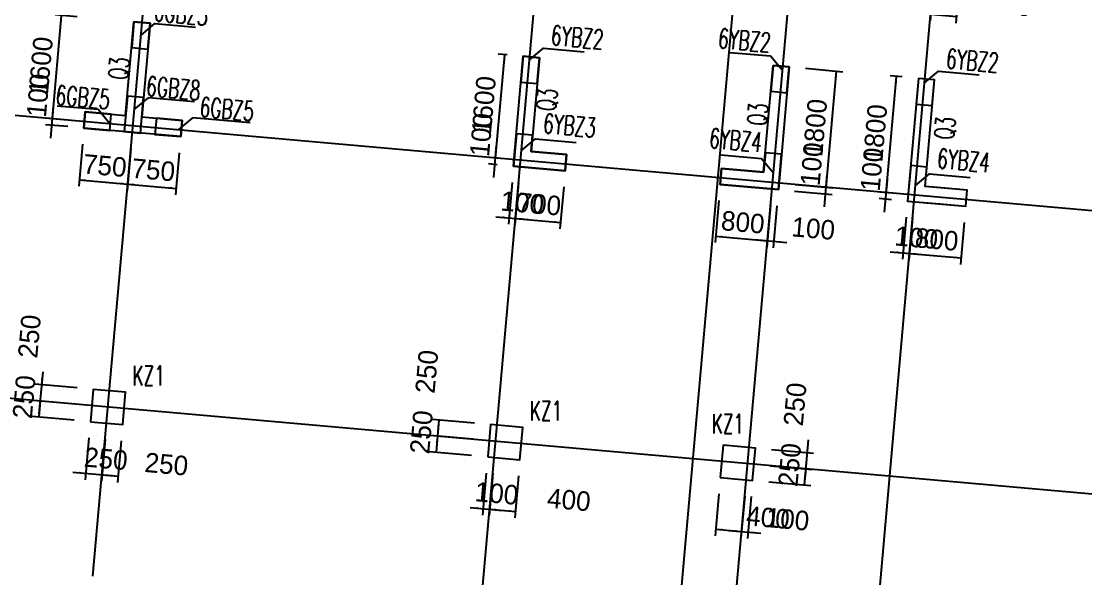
# Model space of a CAD drawing. Extents: x 387171 to 699106, y 11966 to 245688.
# Drawn here: x 622307 to 638718, y 54634 to 63228 of the extents above; entities that cross this region are included whole.
import ezdxf

# ---------------------------------------------------------------- set-up
doc = ezdxf.new("R2010")
doc.units = 0
doc.header["$LTSCALE"] = 100
doc.header["$MEASUREMENT"] = 0
for name, color, linetype in [('b边缘构件', 235, 'Continuous'), ('COLU', 7, 'Continuous'), ('DIM', 3, 'Continuous'), ('DOTE', 253, 'Continuous'), ('NUM', 7, 'Continuous'), ('TEXT', 7, 'Continuous'), ('THIN', 7, 'Continuous'), ('wall-主楼', 2, 'Continuous'), ('Y阴影', 254, 'Continuous'), ('剪力墙身标注', 7, 'Continuous'), ('小尺寸', 4, 'Continuous')]:
    doc.layers.add(name, color=color, linetype=linetype)
doc.styles.add('hztxt', font='hztxt')
doc.styles.get("Standard").update_dxf_attribs({"font": 'standard'})
doc.dimstyles.get("Standard").update_dxf_attribs({"dimtxt": 300, "dimasz": 100, "dimexe": 100, "dimexo": 250, "dimgap": 100, "dimtad": 0, "dimtoh": 1, "dimdec": 0, "dimdsep": 46, "dimcen": 0.09, "dimclrt": 7, "dimadec": 0, "dimazin": 0, "dimtfac": 1, "dimtdec": 4, "dimtofl": 0, "dimtmove": 0, "dimatfit": 3, "dimfxl": 1, "dimtolj": 1, "dimtzin": 0, "dimarcsym": 0})

# ---------------------------------------------------------------- blocks, each defined once
blk = doc.blocks.new('*D1693')
at = {"layer": '小尺寸', "color": 0, "linetype": 'ByBlock', "lineweight": -2}
for p, q in [((623249, 61333), (623192, 60685)), ((623996, 61266), (623939, 60619)), ((623200, 60785), (623947, 60719))]:
    blk.add_line(p, q, dxfattribs=at)
for points in [[(623200, 60785), (623301, 60793), (623299, 60759)], [(623947, 60719), (623846, 60711), (623849, 60744)]]:
    blk.add_solid(points, dxfattribs=at)
at = {"layer": '小尺寸', "color": 7, "linetype": 'Continuous', "lineweight": -2, "insert": (623596, 61001), "char_height": 300, "width": 566.67, "attachment_point": 5, "rotation": 354.9316, "style": 'hztxt'}
blk.add_mtext('750', dxfattribs=at)
blk = doc.blocks.new('*D1225')
at = {"layer": '小尺寸', "color": 0, "linetype": 'ByBlock', "lineweight": -2}
for p, q in [((623996, 61266), (623939, 60619)), ((624743, 61200), (624686, 60553)), ((623947, 60719), (624695, 60652))]:
    blk.add_line(p, q, dxfattribs=at)
for points in [[(623947, 60719), (624049, 60726), (624046, 60693)], [(624695, 60652), (624593, 60645), (624596, 60678)]]:
    blk.add_solid(points, dxfattribs=at)
at = {"layer": '小尺寸', "color": 7, "linetype": 'Continuous', "lineweight": -2, "insert": (624343, 60935), "char_height": 300, "width": 566.67, "attachment_point": 5, "rotation": 354.9316, "style": 'hztxt'}
blk.add_mtext('750', dxfattribs=at)
blk = doc.blocks.new('*D2789')
at = {"layer": '小尺寸', "color": 0, "linetype": 'ByBlock', "lineweight": -2}
for p, q in [((629873, 60745), (629816, 60098)), ((629973, 60736), (629915, 60089)), ((629625, 60215), (630123, 60171))]:
    blk.add_line(p, q, dxfattribs=at)
for points in [[(629824, 60197), (629723, 60190), (629726, 60223)], [(629924, 60189), (630025, 60196), (630022, 60163)]]:
    blk.add_solid(points, dxfattribs=at)
at = {"layer": '小尺寸', "color": 7, "linetype": 'Continuous', "lineweight": -2, "insert": (630032, 60430), "char_height": 300, "width": 476.67, "attachment_point": 5, "rotation": 354.9316, "style": 'hztxt'}
blk.add_mtext('100', dxfattribs=at)
blk = doc.blocks.new('*D2760')
at = {"layer": '小尺寸', "color": 0, "linetype": 'ByBlock', "lineweight": -2}
for p, q in [((629973, 60736), (629915, 60089)), ((630670, 60675), (630612, 60027)), ((629924, 60189), (630621, 60127))]:
    blk.add_line(p, q, dxfattribs=at)
for points in [[(629924, 60189), (630025, 60196), (630022, 60163)], [(630621, 60127), (630520, 60119), (630523, 60152)]]:
    blk.add_solid(points, dxfattribs=at)
at = {"layer": '小尺寸', "color": 7, "linetype": 'Continuous', "lineweight": -2, "insert": (630295, 60407), "char_height": 300, "width": 566.67, "attachment_point": 5, "rotation": 354.9316, "style": 'hztxt'}
blk.add_mtext('700', dxfattribs=at)
blk = doc.blocks.new('*D1274')
at = {"layer": '小尺寸', "color": 0, "linetype": 'ByBlock', "lineweight": -2}
for p, q in [((633060, 60463), (633003, 59815)), ((633857, 60392), (633800, 59744)), ((633012, 59915), (633809, 59844))]:
    blk.add_line(p, q, dxfattribs=at)
for points in [[(633012, 59915), (633113, 59922), (633110, 59889)], [(633809, 59844), (633708, 59836), (633711, 59869)]]:
    blk.add_solid(points, dxfattribs=at)
at = {"layer": '小尺寸', "color": 7, "linetype": 'Continuous', "lineweight": -2, "insert": (633432, 60128), "char_height": 300, "width": 566.67, "attachment_point": 5, "rotation": 354.9316, "style": 'hztxt'}
blk.add_mtext('800', dxfattribs=at)
blk = doc.blocks.new('*D1234')
at = {"layer": '小尺寸', "color": 0, "linetype": 'ByBlock', "lineweight": -2}
for p, q in [((633857, 60392), (633800, 59744)), ((633957, 60383), (633900, 59736)), ((633610, 59862), (634108, 59818))]:
    blk.add_line(p, q, dxfattribs=at)
for points in [[(633809, 59844), (633708, 59836), (633711, 59869)], [(633908, 59835), (634009, 59843), (634006, 59810)]]:
    blk.add_solid(points, dxfattribs=at)
at = {"layer": '小尺寸', "color": 7, "linetype": 'Continuous', "lineweight": -2, "insert": (634518, 60032), "char_height": 300, "width": 476.67, "attachment_point": 5, "rotation": 354.9316, "style": 'hztxt'}
blk.add_mtext('100', dxfattribs=at)
blk = doc.blocks.new('*D2888')
at = {"layer": '小尺寸', "color": 0, "linetype": 'ByBlock', "lineweight": -2}
for p, q in [((635949, 60206), (635892, 59559)), ((636049, 60198), (635991, 59550)), ((635701, 59676), (636199, 59632))]:
    blk.add_line(p, q, dxfattribs=at)
for points in [[(635901, 59658), (635799, 59651), (635802, 59684)], [(636000, 59650), (636101, 59657), (636098, 59624)]]:
    blk.add_solid(points, dxfattribs=at)
at = {"layer": '小尺寸', "color": 7, "linetype": 'Continuous', "lineweight": -2, "insert": (636108, 59891), "char_height": 300, "width": 476.67, "attachment_point": 5, "rotation": 354.9316, "style": 'hztxt'}
blk.add_mtext('100', dxfattribs=at)
blk = doc.blocks.new('*D2500')
at = {"layer": '小尺寸', "color": 0, "linetype": 'ByBlock', "lineweight": -2}
for p, q in [((636049, 60198), (635991, 59550)), ((636846, 60127), (636788, 59479)), ((636000, 59650), (636797, 59579))]:
    blk.add_line(p, q, dxfattribs=at)
for points in [[(636000, 59650), (636101, 59657), (636098, 59624)], [(636797, 59579), (636696, 59571), (636699, 59604)]]:
    blk.add_solid(points, dxfattribs=at)
at = {"layer": '小尺寸', "color": 7, "linetype": 'Continuous', "lineweight": -2, "insert": (636421, 59863), "char_height": 300, "width": 566.67, "attachment_point": 5, "rotation": 354.9316, "style": 'hztxt'}
blk.add_mtext('800', dxfattribs=at)
blk = doc.blocks.new('*D688')
at = {"layer": '小尺寸', "color": 0, "linetype": 'ByBlock', "lineweight": -2}
for p, q in [((636376, 63883), (636318, 63236)), ((636774, 63848), (636717, 63200)), ((636327, 63335), (636725, 63300))]:
    blk.add_line(p, q, dxfattribs=at)
for points in [[(636327, 63335), (636428, 63343), (636425, 63310)], [(636725, 63300), (636624, 63292), (636627, 63325)]]:
    blk.add_solid(points, dxfattribs=at)
at = {"layer": '小尺寸', "color": 7, "linetype": 'Continuous', "lineweight": -2, "insert": (637551, 63478), "char_height": 300, "width": 576.67, "attachment_point": 5, "rotation": 354.9316, "style": 'hztxt'}
blk.add_mtext('400', dxfattribs=at)
blk = doc.blocks.new('*D1055')
at = {"layer": '小尺寸', "color": 0, "linetype": 'ByBlock', "lineweight": -2}
for p, q in [((622761, 61426), (622805, 61924)), ((623031, 61703), (622688, 61734)), ((623022, 61604), (622679, 61634))]:
    blk.add_line(p, q, dxfattribs=at)
for points in [[(622787, 61725), (622780, 61826), (622813, 61823)], [(622778, 61625), (622786, 61524), (622753, 61527)]]:
    blk.add_solid(points, dxfattribs=at)
at = {"layer": '小尺寸', "color": 7, "linetype": 'Continuous', "lineweight": -2, "insert": (622568, 62084), "char_height": 300, "width": 476.67, "attachment_point": 5, "rotation": 84.9316, "style": 'hztxt'}
blk.add_mtext('100', dxfattribs=at)
blk = doc.blocks.new('*D1009')
at = {"layer": '小尺寸', "color": 0, "linetype": 'ByBlock', "lineweight": -2}
for p, q in [((622787, 61725), (622929, 63319)), ((623167, 63298), (622829, 63328)), ((623031, 61703), (622688, 61734))]:
    blk.add_line(p, q, dxfattribs=at)
for points in [[(622929, 63319), (622936, 63218), (622903, 63221)], [(622787, 61725), (622780, 61826), (622813, 61823)]]:
    blk.add_solid(points, dxfattribs=at)
at = {"layer": '小尺寸', "color": 7, "linetype": 'Continuous', "lineweight": -2, "insert": (622609, 62544), "char_height": 300, "width": 685, "attachment_point": 5, "rotation": 84.9316, "style": 'hztxt'}
blk.add_mtext('1600', dxfattribs=at)
blk = doc.blocks.new('*D594')
at = {"layer": '小尺寸', "color": 0, "linetype": 'ByBlock', "lineweight": -2}
for p, q in [((629592, 60820), (629636, 61318)), ((629655, 61116), (629519, 61128)), ((629646, 61016), (629510, 61028))]:
    blk.add_line(p, q, dxfattribs=at)
for points in [[(629619, 61119), (629611, 61220), (629644, 61217)], [(629610, 61020), (629618, 60918), (629584, 60921)]]:
    blk.add_solid(points, dxfattribs=at)
at = {"layer": '小尺寸', "color": 7, "linetype": 'Continuous', "lineweight": -2, "insert": (629400, 61478), "char_height": 300, "width": 476.67, "attachment_point": 5, "rotation": 84.9316, "style": 'hztxt'}
blk.add_mtext('100', dxfattribs=at)
blk = doc.blocks.new('*D172')
at = {"layer": '小尺寸', "color": 0, "linetype": 'ByBlock', "lineweight": -2}
for p, q in [((629619, 61119), (629760, 62713)), ((629796, 62710), (629660, 62722)), ((629655, 61116), (629519, 61128))]:
    blk.add_line(p, q, dxfattribs=at)
for points in [[(629760, 62713), (629768, 62612), (629735, 62615)], [(629619, 61119), (629611, 61220), (629644, 61217)]]:
    blk.add_solid(points, dxfattribs=at)
at = {"layer": '小尺寸', "color": 7, "linetype": 'Continuous', "lineweight": -2, "insert": (629440, 61938), "char_height": 300, "width": 685, "attachment_point": 5, "rotation": 84.9316, "style": 'hztxt'}
blk.add_mtext('1600', dxfattribs=at)
blk = doc.blocks.new('*D2751')
at = {"layer": '小尺寸', "color": 0, "linetype": 'ByBlock', "lineweight": -2}
for p, q in [((635616, 60286), (635660, 60784)), ((635731, 60577), (635543, 60594)), ((635722, 60477), (635534, 60494))]:
    blk.add_line(p, q, dxfattribs=at)
for points in [[(635642, 60585), (635635, 60686), (635668, 60683)], [(635633, 60485), (635641, 60384), (635608, 60387)]]:
    blk.add_solid(points, dxfattribs=at)
at = {"layer": '小尺寸', "color": 7, "linetype": 'Continuous', "lineweight": -2, "insert": (635423, 60944), "char_height": 300, "width": 476.67, "attachment_point": 5, "rotation": 84.9316, "style": 'hztxt'}
blk.add_mtext('100', dxfattribs=at)
blk = doc.blocks.new('*D2709')
at = {"layer": '小尺寸', "color": 0, "linetype": 'ByBlock', "lineweight": -2}
for p, q in [((635642, 60585), (635801, 62378)), ((635890, 62370), (635702, 62387)), ((635731, 60577), (635543, 60594))]:
    blk.add_line(p, q, dxfattribs=at)
for points in [[(635801, 62378), (635809, 62277), (635776, 62280)], [(635642, 60585), (635635, 60686), (635668, 60683)]]:
    blk.add_solid(points, dxfattribs=at)
at = {"layer": '小尺寸', "color": 7, "linetype": 'Continuous', "lineweight": -2, "insert": (635473, 61503), "char_height": 300, "width": 690, "attachment_point": 5, "rotation": 84.9316, "style": 'hztxt'}
blk.add_mtext('1800', dxfattribs=at)
blk = doc.blocks.new('*D2898')
at = {"layer": '小尺寸', "color": 0, "linetype": 'ByBlock', "lineweight": -2}
for p, q in [((634690, 60368), (634734, 60866)), ((634228, 60610), (634807, 60559)), ((634237, 60710), (634816, 60658))]:
    blk.add_line(p, q, dxfattribs=at)
for points in [[(634716, 60667), (634709, 60768), (634742, 60765)], [(634708, 60567), (634715, 60466), (634682, 60469)]]:
    blk.add_solid(points, dxfattribs=at)
at = {"layer": '小尺寸', "color": 7, "linetype": 'Continuous', "lineweight": -2, "insert": (634497, 61026), "char_height": 300, "width": 476.67, "attachment_point": 5, "rotation": 84.9316, "style": 'hztxt'}
blk.add_mtext('100', dxfattribs=at)
blk = doc.blocks.new('*D2856')
at = {"layer": '小尺寸', "color": 0, "linetype": 'ByBlock', "lineweight": -2}
for p, q in [((634396, 62503), (634975, 62451)), ((634716, 60667), (634875, 62460)), ((634237, 60710), (634816, 60658))]:
    blk.add_line(p, q, dxfattribs=at)
for points in [[(634875, 62460), (634883, 62359), (634850, 62362)], [(634716, 60667), (634709, 60768), (634742, 60765)]]:
    blk.add_solid(points, dxfattribs=at)
at = {"layer": '小尺寸', "color": 7, "linetype": 'Continuous', "lineweight": -2, "insert": (634547, 61586), "char_height": 300, "width": 690, "attachment_point": 5, "rotation": 84.9316, "style": 'hztxt'}
blk.add_mtext('1800', dxfattribs=at)
blk = doc.blocks.new('*D1713')
at = {"layer": 'DIM', "color": 0, "linetype": 'ByBlock', "lineweight": -2}
for p, q in [((629293, 57032), (628645, 57089)), ((628745, 57081), (628723, 56832)), ((629271, 56783), (628623, 56840))]:
    blk.add_line(p, q, dxfattribs=at)
for points in [[(628745, 57081), (628753, 56979), (628720, 56982)], [(628723, 56832), (628715, 56933), (628748, 56930)]]:
    blk.add_solid(points, dxfattribs=at)
at = {"layer": 'DIM', "color": 7, "linetype": 'Continuous', "lineweight": -2, "insert": (628560, 57826), "char_height": 300, "width": 566.67, "attachment_point": 5, "rotation": 84.9316, "style": 'hztxt'}
blk.add_mtext('250', dxfattribs=at)
blk = doc.blocks.new('*D1251')
at = {"layer": 'DIM', "color": 0, "linetype": 'ByBlock', "lineweight": -2}
for p, q in [((629271, 56783), (628623, 56840)), ((628723, 56832), (628701, 56583)), ((629249, 56534), (628601, 56591))]:
    blk.add_line(p, q, dxfattribs=at)
for points in [[(628723, 56832), (628731, 56730), (628697, 56733)], [(628701, 56583), (628693, 56684), (628726, 56681)]]:
    blk.add_solid(points, dxfattribs=at)
at = {"layer": 'DIM', "color": 7, "linetype": 'Continuous', "lineweight": -2, "insert": (628477, 56894), "char_height": 300, "width": 566.67, "attachment_point": 5, "rotation": 84.9316, "style": 'hztxt'}
blk.add_mtext('250', dxfattribs=at)
blk = doc.blocks.new('*D826')
at = {"layer": 'DIM', "color": 0, "linetype": 'ByBlock', "lineweight": -2}
for p, q in [((629476, 56263), (629418, 55615)), ((629575, 56254), (629518, 55607)), ((629228, 55733), (629726, 55688))]:
    blk.add_line(p, q, dxfattribs=at)
for points in [[(629427, 55715), (629326, 55707), (629329, 55740)], [(629527, 55706), (629628, 55714), (629625, 55681)]]:
    blk.add_solid(points, dxfattribs=at)
at = {"layer": 'DIM', "color": 7, "linetype": 'Continuous', "lineweight": -2, "insert": (629635, 55948), "char_height": 300, "width": 476.67, "attachment_point": 5, "rotation": 354.9316, "style": 'hztxt'}
blk.add_mtext('100', dxfattribs=at)
blk = doc.blocks.new('*D736')
at = {"layer": 'DIM', "color": 0, "linetype": 'ByBlock', "lineweight": -2}
for p, q in [((629575, 56254), (629518, 55607)), ((629974, 56219), (629916, 55571)), ((629527, 55706), (629925, 55671))]:
    blk.add_line(p, q, dxfattribs=at)
for points in [[(629527, 55706), (629628, 55714), (629625, 55681)], [(629925, 55671), (629824, 55663), (629827, 55696)]]:
    blk.add_solid(points, dxfattribs=at)
at = {"layer": 'DIM', "color": 7, "linetype": 'Continuous', "lineweight": -2, "insert": (630750, 55849), "char_height": 300, "width": 576.67, "attachment_point": 5, "rotation": 354.9316, "style": 'hztxt'}
blk.add_mtext('400', dxfattribs=at)
blk = doc.blocks.new('*D342')
at = {"layer": 'DIM', "color": 0, "linetype": 'ByBlock', "lineweight": -2}
for p, q in [((622637, 57823), (622579, 57176)), ((623167, 57575), (622519, 57633)), ((623145, 57326), (622497, 57384))]:
    blk.add_line(p, q, dxfattribs=at)
for points in [[(622619, 57624), (622611, 57725), (622644, 57722)], [(622597, 57375), (622605, 57274), (622572, 57277)]]:
    blk.add_solid(points, dxfattribs=at)
at = {"layer": 'DIM', "color": 7, "linetype": 'Continuous', "lineweight": -2, "insert": (622434, 58370), "char_height": 300, "width": 566.67, "attachment_point": 5, "rotation": 84.9316, "style": 'hztxt'}
blk.add_mtext('250', dxfattribs=at)
blk = doc.blocks.new('*D2890')
at = {"layer": 'DIM', "color": 0, "linetype": 'ByBlock', "lineweight": -2}
for p, q in [((623145, 57326), (622497, 57384)), ((622597, 57375), (622575, 57126)), ((623123, 57077), (622475, 57135))]:
    blk.add_line(p, q, dxfattribs=at)
for points in [[(622597, 57375), (622605, 57274), (622572, 57277)], [(622575, 57126), (622567, 57227), (622600, 57224)]]:
    blk.add_solid(points, dxfattribs=at)
at = {"layer": 'DIM', "color": 7, "linetype": 'Continuous', "lineweight": -2, "insert": (622351, 57437), "char_height": 300, "width": 566.67, "attachment_point": 5, "rotation": 84.9316, "style": 'hztxt'}
blk.add_mtext('250', dxfattribs=at)
blk = doc.blocks.new('*D2854')
at = {"layer": 'DIM', "color": 0, "linetype": 'ByBlock', "lineweight": -2}
for p, q in [((623350, 56806), (623292, 56159)), ((623599, 56784), (623541, 56137)), ((623102, 56276), (623749, 56219))]:
    blk.add_line(p, q, dxfattribs=at)
for points in [[(623301, 56258), (623200, 56251), (623203, 56284)], [(623550, 56236), (623651, 56244), (623648, 56211)]]:
    blk.add_solid(points, dxfattribs=at)
at = {"layer": 'DIM', "color": 7, "linetype": 'Continuous', "lineweight": -2, "insert": (623612, 56482), "char_height": 300, "width": 566.67, "attachment_point": 5, "rotation": 354.9316, "style": 'hztxt'}
blk.add_mtext('250', dxfattribs=at)
blk = doc.blocks.new('*D2418')
at = {"layer": 'DIM', "color": 0, "linetype": 'ByBlock', "lineweight": -2}
for p, q in [((623599, 56784), (623541, 56137)), ((623848, 56762), (623790, 56115)), ((623550, 56236), (623799, 56214))]:
    blk.add_line(p, q, dxfattribs=at)
for points in [[(623550, 56236), (623651, 56244), (623648, 56211)], [(623799, 56214), (623698, 56206), (623701, 56240)]]:
    blk.add_solid(points, dxfattribs=at)
at = {"layer": 'DIM', "color": 7, "linetype": 'Continuous', "lineweight": -2, "insert": (624545, 56399), "char_height": 300, "width": 566.67, "attachment_point": 5, "rotation": 354.9316, "style": 'hztxt'}
blk.add_mtext('250', dxfattribs=at)
blk = doc.blocks.new('*D1985')
at = {"layer": 'DIM', "color": 0, "linetype": 'ByBlock', "lineweight": -2}
for p, q in [((633875, 56626), (634522, 56568)), ((634440, 56776), (634383, 56129)), ((633853, 56377), (634500, 56319))]:
    blk.add_line(p, q, dxfattribs=at)
for points in [[(634423, 56577), (634415, 56678), (634448, 56675)], [(634401, 56328), (634408, 56227), (634375, 56230)]]:
    blk.add_solid(points, dxfattribs=at)
at = {"layer": 'DIM', "color": 7, "linetype": 'Continuous', "lineweight": -2, "insert": (634238, 57323), "char_height": 300, "width": 566.67, "attachment_point": 5, "rotation": 84.9316, "style": 'hztxt'}
blk.add_mtext('250', dxfattribs=at)
blk = doc.blocks.new('*D1903')
at = {"layer": 'DIM', "color": 0, "linetype": 'ByBlock', "lineweight": -2}
for p, q in [((633853, 56377), (634500, 56319)), ((634401, 56328), (634379, 56079)), ((633831, 56128), (634478, 56070))]:
    blk.add_line(p, q, dxfattribs=at)
for points in [[(634401, 56328), (634408, 56227), (634375, 56230)], [(634379, 56079), (634371, 56180), (634404, 56177)]]:
    blk.add_solid(points, dxfattribs=at)
at = {"layer": 'DIM', "color": 7, "linetype": 'Continuous', "lineweight": -2, "insert": (634155, 56390), "char_height": 300, "width": 566.67, "attachment_point": 5, "rotation": 84.9316, "style": 'hztxt'}
blk.add_mtext('250', dxfattribs=at)
blk = doc.blocks.new('*D1501')
at = {"layer": 'DIM', "color": 0, "linetype": 'ByBlock', "lineweight": -2}
for p, q in [((633062, 55945), (633004, 55297)), ((633460, 55909), (633403, 55262)), ((633013, 55397), (633411, 55362))]:
    blk.add_line(p, q, dxfattribs=at)
for points in [[(633013, 55397), (633114, 55405), (633111, 55372)], [(633411, 55362), (633310, 55354), (633313, 55387)]]:
    blk.add_solid(points, dxfattribs=at)
at = {"layer": 'DIM', "color": 7, "linetype": 'Continuous', "lineweight": -2, "insert": (633820, 55576), "char_height": 300, "width": 576.67, "attachment_point": 5, "rotation": 354.9316, "style": 'hztxt'}
blk.add_mtext('400', dxfattribs=at)
blk = doc.blocks.new('*D1029')
at = {"layer": 'DIM', "color": 0, "linetype": 'ByBlock', "lineweight": -2}
for p, q in [((633460, 55909), (633403, 55262)), ((633560, 55901), (633502, 55253)), ((633212, 55379), (633710, 55335))]:
    blk.add_line(p, q, dxfattribs=at)
for points in [[(633411, 55362), (633310, 55354), (633313, 55387)], [(633511, 55353), (633612, 55361), (633609, 55327)]]:
    blk.add_solid(points, dxfattribs=at)
at = {"layer": 'DIM', "color": 7, "linetype": 'Continuous', "lineweight": -2, "insert": (634121, 55550), "char_height": 300, "width": 476.67, "attachment_point": 5, "rotation": 354.9316, "style": 'hztxt'}
blk.add_mtext('100', dxfattribs=at)

msp = doc.modelspace()

# ---------------------------------------------------------------- hatches: boundary and pattern name
at = {"layer": 'Y阴影'}
h = msp.add_hatch(dxfattribs=at)
h.set_pattern_fill('ANSI31', color=256, scale=25, angle=-21.95462, style=0)
h.set_pattern_definition([])
h.paths.add_polyline_path([(624044, 63219.9), (624008.6, 62821.4), (624257.7, 62799.3), (624293, 63197.8)], flags=0)
h = msp.add_hatch(dxfattribs=at)
h.set_pattern_fill('ANSI31', color=256, scale=25, angle=-21.95462, style=0)
h.set_pattern_definition([])
h.paths.add_polyline_path([(630045.4, 62687.6), (630010.1, 62289.2), (630259.3, 62267.1), (630294.6, 62665.5)], flags=0)
h = msp.add_hatch(dxfattribs=at)
h.set_pattern_fill('ANSI31', color=256, scale=25, angle=-21.95462, style=0)
h.set_pattern_definition([])
h.paths.add_polyline_path([(633898.2, 62546.7), (633862.9, 62148.2), (634112, 62126.1), (634147.4, 62524.6)], flags=0)
h = msp.add_hatch(dxfattribs=at)
h.set_pattern_fill('ANSI31', color=256, scale=25, angle=-21.95462, style=0)
h.set_pattern_definition([])
h.paths.add_polyline_path([(636139.4, 62347.9), (636104.1, 61949.5), (636353.2, 61927.4), (636388.6, 62325.8)], flags=0)
h = msp.add_hatch(dxfattribs=at)
h.set_pattern_fill('ANSI31', color=256, scale=25, angle=-21.95462, style=0)
h.set_pattern_definition([])
h.paths.add_polyline_path([(623942.4, 62074.4), (623893.8, 61526.5), (624142.8, 61504.4), (624191.4, 62052.3)], flags=0)
h = msp.add_hatch(dxfattribs=at)
h.set_pattern_fill('ANSI31', color=256, scale=25, angle=-21.95462, style=0)
h.set_pattern_definition([])
h.paths.add_polyline_path([(623691.6, 61795.4), (623293.1, 61830.8), (623271.1, 61581.7), (623669.5, 61546.4)], flags=0)
h = msp.add_hatch(dxfattribs=at)
h.set_pattern_fill('ANSI31', color=256, scale=25, angle=-21.95462, style=0)
h.set_pattern_definition([])
h.paths.add_polyline_path([(624787.3, 61698.3), (624388.8, 61733.6), (624366.8, 61484.6), (624765.2, 61449.2)], flags=0)
h = msp.add_hatch(dxfattribs=at)
h.set_pattern_fill('ANSI31', color=256, scale=25, angle=-21.95462, style=0)
h.set_pattern_definition([])
h.paths.add_polyline_path([(629939.4, 61492.3), (629895.2, 60994.2), (630692.1, 60923.6), (630714.2, 61172.6), (630166.5, 61221.2), (630188.6, 61470.2)], flags=0)
h = msp.add_hatch(dxfattribs=at)
h.set_pattern_fill('ANSI31', color=256, scale=25, angle=-21.95462, style=0)
h.set_pattern_definition([])
h.paths.add_polyline_path([(633105, 60960.6), (633082.9, 60711.5), (633979.4, 60632), (634028, 61179.9), (633779.1, 61201.9), (633752.6, 60903.1)], flags=0)
h = msp.add_hatch(dxfattribs=at)
h.set_pattern_fill('ANSI31', color=256, scale=25, angle=-21.95462, style=0)
h.set_pattern_definition([])
h.paths.add_polyline_path([(636020.1, 61003.2), (635971.5, 60455.3), (636469.6, 60411.2), (636868, 60375.8), (636890.1, 60624.8), (636491.7, 60660.2), (636242.8, 60682.3), (636269.3, 60981.1)], flags=0)

# ---------------------------------------------------------------- linework, layer by layer
at = {"layer": 'b边缘构件'}
for points in [[(624044, 63219.9), (624008.6, 62821.4), (624257.7, 62799.3), (624293, 63197.8), (624044, 63219.9)], [(630045.4, 62687.6), (630010.1, 62289.2), (630259.3, 62267.1), (630294.6, 62665.5), (630045.4, 62687.6)], [(633898.2, 62546.7), (633862.9, 62148.2), (634112, 62126.1), (634147.4, 62524.6), (633898.2, 62546.7)], [(636139.4, 62347.9), (636104.1, 61949.5), (636353.2, 61927.4), (636388.6, 62325.8), (636139.4, 62347.9)], [(623942.4, 62074.4), (623893.8, 61526.5), (624142.8, 61504.4), (624191.4, 62052.3), (623942.4, 62074.4)], [(623691.6, 61795.4), (623293.1, 61830.8), (623271.1, 61581.7), (623669.5, 61546.4), (623691.6, 61795.4)], [(624787.3, 61698.3), (624388.8, 61733.6), (624366.8, 61484.6), (624765.2, 61449.2), (624787.3, 61698.3)], [(629939.4, 61492.3), (629895.2, 60994.2), (630692.1, 60923.6), (630714.2, 61172.6), (630166.5, 61221.2), (630188.6, 61470.2), (629939.4, 61492.3)], [(633105, 60960.6), (633082.9, 60711.5), (633979.4, 60632), (634028, 61179.9), (633779.1, 61201.9), (633752.6, 60903.1), (633105, 60960.6)], [(636020.1, 61003.2), (635971.5, 60455.3), (636469.6, 60411.2), (636868, 60375.8), (636890.1, 60624.8), (636491.7, 60660.2), (636242.8, 60682.3), (636269.3, 60981.1), (636020.1, 61003.2)]]:
    msp.add_lwpolyline(points, dxfattribs=at)
at = {"layer": 'COLU'}
for points in [[(623371.7, 57055.2), (623869.8, 57011), (623913.9, 57509), (623415.9, 57553.2)], [(629497.7, 56511.8), (629995.7, 56467.7), (630039.9, 56965.7), (629541.8, 57009.9)], [(633083.6, 56193.8), (633581.6, 56149.6), (633625.8, 56647.7), (633127.8, 56691.8)]]:
    msp.add_lwpolyline(points, close=True, dxfattribs=at)
at = {"layer": 'DOTE'}
for p, q in [((636774.3, 102900.4), (631338.3, 41609.5)), ((662839, 53805.8), (502916.7, 67989.4)), ((623411.3, 54671.4), (624530.7, 67292.8)), ((629387.8, 54141.3), (630348.2, 64969.8)), ((633272.6, 53796.8), (634233, 64625.2)), ((635464, 53602.4), (636424.4, 64430.9)), ((651837.9, 59148.5), (602113.1, 63558.7))]:
    msp.add_line(p, q, dxfattribs=at)
at = {"layer": 'THIN', "color": 200}
for p, q in [((624049.4, 61868.3), (624266.3, 62049.8)), ((624977.2, 61986.8), (624266.3, 62049.8)), ((624734.6, 61560), (624951.5, 61741.5)), ((625833.5, 61663.3), (624951.5, 61741.5))]:
    msp.add_line(p, q, dxfattribs=at)
for points in [[(624150.6, 63009.6), (624367.5, 63191.2), (624995.1, 63135.5)], [(630140.8, 62633.5), (630357.7, 62815.1), (630985.3, 62759.4)], [(634041.8, 62471.4), (633860.2, 62688.3), (633232.7, 62743.9)], [(636233.2, 62277), (636450.1, 62458.6), (637077.6, 62402.9)], [(623670.9, 61649.1), (623489.4, 61866), (622861.8, 61921.6)], [(630016.8, 61234.4), (630233.6, 61416), (630861.2, 61360.3)], [(633901.5, 60889.9), (633720, 61106.8), (633092.4, 61162.4)], [(636092.9, 60695.5), (636309.8, 60877.1), (636937.3, 60821.4)]]:
    msp.add_lwpolyline(points, dxfattribs=at)
at = {"layer": 'wall-主楼'}
for points in [[(623271.2, 61581.7), (623293.3, 61830.8), (623915.9, 61775.5), (624044, 63219.9), (624293, 63197.8), (624164.9, 61753.5), (624787.4, 61698.2), (624765.4, 61449.2)], [(630166.3, 61221.2), (630714.2, 61172.6), (630692.1, 60923.6), (629895.2, 60994.2), (630045.4, 62687.6), (630294.4, 62665.5)], [(633898, 62546.7), (634147, 62524.6), (633979.2, 60632), (633082.7, 60711.5), (633104.8, 60960.6), (633752.3, 60903.1)], [(636388.3, 62325.8), (636139.2, 62347.9), (635971.4, 60455.3), (636867.9, 60375.8), (636889.9, 60624.9), (636242.5, 60682.3)]]:
    msp.add_lwpolyline(points, close=True, dxfattribs=at)

# ---------------------------------------------------------------- texts
at = {"layer": 'NUM', "color": 200, "width": 0.7}
for p in [(624020, 57615.1), (630146, 57071.8), (632950.4, 56873.2)]:
    msp.add_text('KZ1', height=300, dxfattribs=at).set_placement(p)
at = {"layer": 'TEXT', "color": 200, "width": 0.7}
for s, p in [('6GBZ5', (624339.1, 63234.1)), ('6YBZ2', (630462.6, 62865.8)), ('6YBZ2', (633039.9, 62818.9)), ('6YBZ2', (636554.8, 62507.1)), ('6GBZ8', (624222.6, 62082.6)), ('6GBZ5', (622826, 61944.4)), ('6GBZ5', (625047.3, 61761.9)), ('6YBZ3', (630342.1, 61506.8)), ('6YBZ4', (632903.4, 61279.6)), ('6YBZ4', (636418.2, 60967.9))]:
    msp.add_text(s, height=300, rotation=354.93165, dxfattribs=at).set_placement(p)
at = {"layer": '剪力墙身标注', "width": 0.7}
for p in [(623946, 62317.8), (630544.6, 61835), (633797, 61609.8), (636681.1, 61397.4)]:
    msp.add_text('Q3', height=300, rotation=84.93165, dxfattribs=at).set_placement(p)

# ---------------------------------------------------------------- dimensions: what is measured, and where the dimension line sits
at = {"layer": 'DIM', "color": 200}
for p1, p2, distance, picture, middle in [((623415.9, 57553.2), (623393.8, 57304.2), -800, '*D342', (622389.3, 57863.2)), ((629541.8, 57009.9), (629519.8, 56760.9), -800, '*D1713', (628515.2, 57319.9)), ((623393.8, 57304.2), (623371.7, 57055.2), -800, '*D2890', (622306.6, 56930.7)), ((633625.8, 56647.7), (633603.7, 56398.7), 800, '*D1985', (634192.9, 56816.3)), ((629519.8, 56760.9), (629497.7, 56511.8), -800, '*D1251', (628432.5, 56387.4)), ((623371.7, 57055.2), (623620.7, 57033.1), -800, '*D2854', (623105.9, 56526.6)), ((623620.7, 57033.1), (623869.8, 57011), -800, '*D2418', (624038.4, 56443.9)), ((633603.7, 56398.7), (633581.6, 56149.6), 800, '*D1903', (634110.2, 55883.8)), ((629497.7, 56511.8), (629597.3, 56503), -800, '*D826', (629248, 55981.8)), ((629597.3, 56503), (629995.7, 56467.7), -800, '*D736', (630164.4, 55900.6)), ((633083.6, 56193.8), (633482, 56158.5), -800, '*D1501', (633234.2, 55628.3)), ((633482, 56158.5), (633581.6, 56149.6), -800, '*D1029', (633734.2, 55583.9))]:
    dim = msp.add_aligned_dim(p1=p1, p2=p2, distance=distance, dimstyle='Standard', dxfattribs=at)
    dim.commit()
    dim.dimension.update_dxf_attribs({"geometry": picture, "text_midpoint": middle})
at = {"layer": '小尺寸'}
for p1, p2, picture, middle in [((636397.7, 64132.1), (636796.1, 64096.7), '*D688', (636964.8, 63529.6)), ((623271.1, 61581.7), (624018.1, 61515.5), '*D1693', (623596, 61000.8)), ((624018.1, 61515.5), (624765.2, 61449.2), '*D1225', (624343.1, 60934.5)), ((629895.1, 60994.3), (629994.7, 60985.4), '*D2789', (629645.3, 60464.2)), ((629994.7, 60985.4), (630691.9, 60923.6), '*D2760', (630294.7, 60406.7)), ((633082.5, 60711.6), (633879.4, 60640.9), '*D1274', (633432.4, 60128.4)), ((633879.4, 60640.9), (633979, 60632), '*D1234', (634131.6, 60066.4)), ((635971.2, 60455.4), (636070.8, 60446.5), '*D2888', (635721.5, 59925.3)), ((636070.8, 60446.5), (636867.7, 60375.9), '*D2500', (636420.7, 59863.3))]:
    dim = msp.add_aligned_dim(p1=p1, p2=p2, distance=-800, dimstyle='Standard', dxfattribs=at)
    dim.commit()
    dim.dimension.update_dxf_attribs({"geometry": picture, "text_midpoint": middle})
for base, p1, p2, picture, middle in [((622928.6, 63318.8), (623279.9, 61681.4), (623415.8, 63275.6), '*D1009', (622608.9, 62544)), ((629760.1, 62712.9), (629903.9, 61093.9), (630045.2, 62687.6), '*D172', (629440.4, 61938.1)), ((622787.3, 61725), (623271.1, 61581.7), (623279.9, 61681.4), '*D1055', (622533.8, 61697.3)), ((634875.4, 62460), (633987.9, 60731.7), (634146.9, 62524.6), '*D2856', (634546.8, 61585.6)), ((635801.3, 62377.9), (635980, 60555), (636139.1, 62347.9), '*D2709', (635472.8, 61503.5)), ((629618.7, 61119.2), (629895.1, 60994.3), (629903.9, 61093.9), '*D594', (629365.3, 61091.4)), ((634716.3, 60667), (633979, 60632), (633987.9, 60731.7), '*D2898', (634462.9, 60639.3)), ((635642.3, 60584.9), (635971.2, 60455.4), (635980, 60555), '*D2751', (635388.9, 60557.2))]:
    dim = msp.add_linear_dim(base=base, p1=p1, p2=p2, angle=84.93165, dimstyle='Standard', dxfattribs=at)
    dim.commit()
    dim.dimension.update_dxf_attribs({"geometry": picture, "text_midpoint": middle})

doc.saveas('drawing.dxf')
